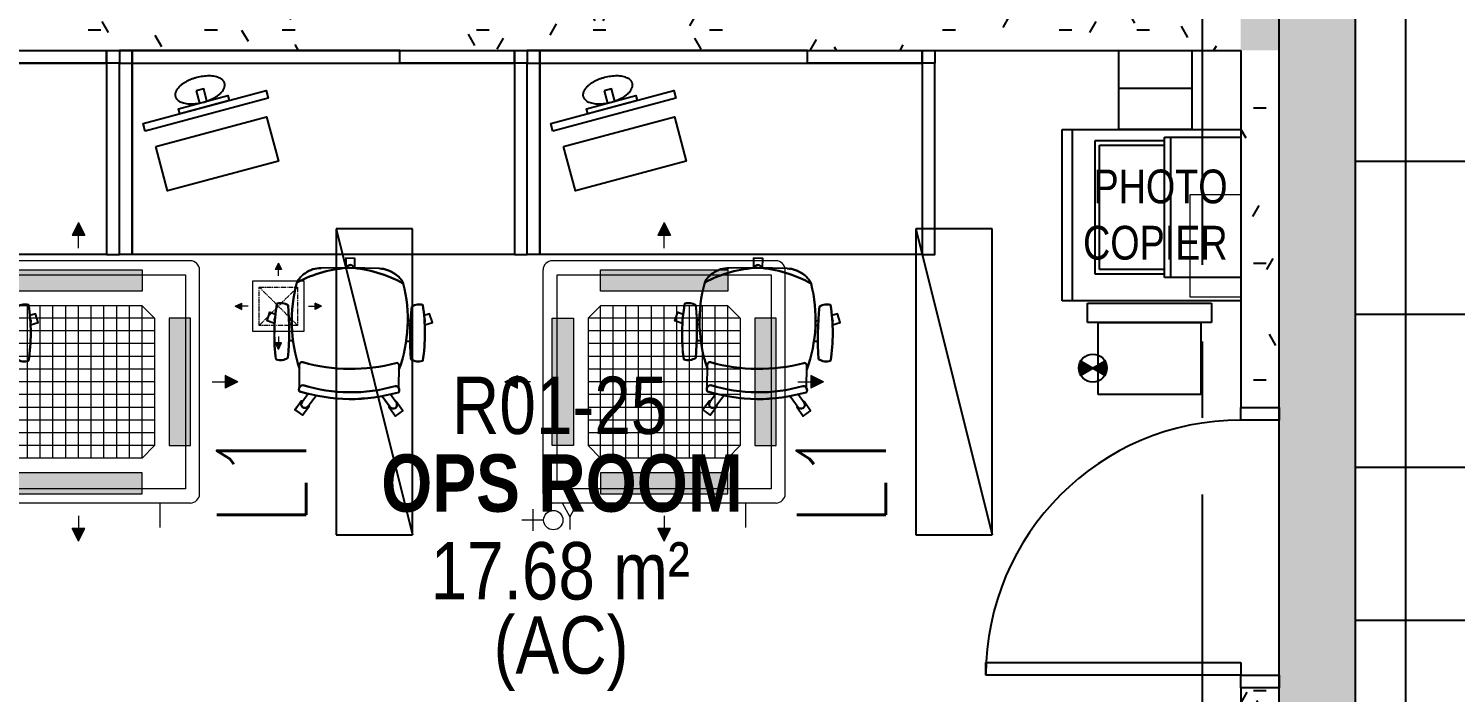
# Model space of a CAD drawing. Header units: millimetres. Extents: x -92759 to 184353, y -15225 to 86714.
# Drawn here: x -65139 to -59541, y 52723 to 55327 of the extents above; entities that cross this region are included whole.
import ezdxf

# ---------------------------------------------------------------- set-up
doc = ezdxf.new("R2010")
doc.units = ezdxf.units.MM
doc.linetypes.add('CENTER2', pattern=[28.575, 19.05, -3.175, 3.175, -3.175])
doc.linetypes.add('IDA - Grid Line', pattern=[2100, 1200, -300, 300, -300])
for name, color, linetype in [('0-1', 9, 'Continuous'), ('0-L21-Low Bay Light', 1, 'Continuous'), ('0-Motion Sensor', 1, 'Continuous'), ('A-_DOOR----_E', 8, 'Continuous'), ('A-_FURT----_E', 9, 'Continuous'), ('A-_FURT----_E-1', 8, 'Continuous'), ('A-_ROOMNAME_A', 8, 'Continuous'), ('A-_WALL----_H-1', 9, 'Continuous'), ('A-_WALLPRTN_E', 8, 'Continuous'), ('A-PATT-CONC', 8, 'Continuous'), ('E-legend', 1, 'Continuous'), ('HF', 7, 'Continuous'), ('M-ACMV_FCU', 5, 'Continuous')]:
    doc.layers.add(name, color=color, linetype=linetype)
for name, color, linetype, true_color in [('1599_FURN_RHH_BLK8 _NEW__1ST STY_dwg _2_-1', 7, 'Continuous', 0xaaaaaa), ('A-_FURN--3', 7, 'Continuous', 0xaaaaaa), ('A-_FURN--4', 7, 'Continuous', 0xaaaaaa), ('S-_ANOTGRID_E-1', 9, 'IDA - Grid Line', 0x808080)]:
    doc.layers.add(name, color=color, linetype=linetype, true_color=true_color)
for name, color, linetype, lineweight in [('A--', 134, '500-1-RP', 25), ('HFI 9MM FPB', 94, 'Continuous', 5), ('M-ACMV_CDP', 190, 'DRAIN_PIPE', 25), ('M-ACMV_Control Panel', 7, 'Continuous', 25), ('M-ACMV_FAD', 3, 'Continuous', 18), ('M-ACMV_FAG', 3, 'Continuous', 25), ('M-ACMV_FCU-3', 86, 'Continuous', 9), ('M-ACMV_PWR', 1, 'REFRIGERANT', 25), ('M-ACMV_REF_PIPE', 134, '500-1-RP', 25)]:
    doc.layers.add(name, color=color, linetype=linetype, lineweight=lineweight)
doc.styles.add('Arial Narrow_2', font='ARIALN.TTF', dxfattribs={"height": 225})
doc.styles.add('Arial Narrow_B_1', font='ARIALNB.TTF', dxfattribs={"height": 300})
doc.styles.add('Arial_3', font='arial.ttf', dxfattribs={"width": 0.8, "height": 270})
doc.styles.get("Standard").update_dxf_attribs({"font": 'arial.ttf'})
doc.styles.add('T3', font='simplex.shx', dxfattribs={"width": 0.7, "height": 300})
doc.linetypes.add('500-1-RP', pattern='A,0.75,-0.5,0.75,-0.5,0.75,-0.5,0.75,-1.7,["RP",Standard,S=1,R=0,X=-1,Y=-0.5],-1.7', length=7.9)
doc.linetypes.add('DRAIN_PIPE', pattern='A,0.5,-0.2,["D",Standard,S=0.1,R=0,X=-0.1,Y=-0.05],-0.25', length=0.95)
doc.linetypes.add('REFRIGERANT', pattern='A,15,-5.08,["R",Standard,S=2.54,R=0,X=-2.54,Y=-1.27],-5.08', length=25.16)
pattern_1 = [(0, (-11870.95, 40538.29), (609.6, 152.4), [50.292, -406.908, 50.292, -406.908, -2438.4]), (0, (-11870.95, 40538.29), (609.6, 152.4), [-914.4, 50.292, -864.108, 50.292, -406.908, -1066.8]), (0, (-11870.95, 40538.29), (609.6, 152.4), [-2286, 50.292, -254.508, 50.292, -711.708]), (120, (-11642.35, 40614.49), (-436.7823, 451.7291), [50.292, -406.908, 50.292, -406.908, -2438.4]), (120, (-11642.35, 40614.49), (-436.7823, 451.7291), [-914.4, 50.292, -864.108, 50.292, -406.908, -1066.8]), (120, (-11642.35, 40614.49), (-436.7823, 451.7291), [-2286, 50.292, -254.508, 50.292, -711.708]), (240, (-11566.15, 40919.29), (-172.8177, -604.1291), [50.292, -406.908, 50.292, -406.908, -2438.4]), (240, (-11566.15, 40919.29), (-172.8177, -604.1291), [-914.4, 50.292, -864.108, 50.292, -406.908, -1066.8]), (240, (-11566.15, 40919.29), (-172.8177, -604.1291), [-2286, 50.292, -254.508, 50.292, -711.708])]

# ---------------------------------------------------------------- blocks, each defined once
blk = doc.blocks.new('IDA - F - Single - Swing1 - 1100L X 2200H -TD-03-10510365-BLK8_RHH_1ST STOREY PLAN')
at = {"layer": 'A-_DOOR----_E'}
for p, q in [((-550, 75), (-500, 75)), ((-500, 75), (-500, -75)), ((500, 75), (550, 75)), ((500, -75), (500, 75)), ((-500, -75), (-550, -75)), ((450, -75), (500, -75)), ((450, -1075), (450, -75)), ((500, -75), (500, -1075)), ((550, -75), (500, -75)), ((500, -1075), (450, -1075))]:
    blk.add_line(p, q, dxfattribs=at)
blk.add_arc((500, -75), 1000, 180, 270, dxfattribs=at)
blk = doc.blocks.new('1599_FURN_RHH_BLK8 _NEW__1ST STY_dwg_w-10346290-BLK8_RHH_1ST STOREY PLAN')
at = {"layer": 'A-_FURN--4'}
for p, q in [((-29062.1, -19296.9), (-29127.2, -19363.7)), ((-29017.8, -19263.6), (-29023.8, -19304.2)), ((-28996.5, -19321.2), (-28989.6, -19268.2)), ((-29222.7, -19401.5), (-29211.5, -19412.4)), ((-29280.7, -19460), (-29270.3, -19465.2)), ((-29266.8, -19446.7), (-29259.2, -19454)), ((-28755.5, -19492.2), (-28809.4, -19501.4)), ((-28791.4, -19527.9), (-28751.2, -19520.4)), ((-28782, -19567.1), (-28846.4, -19634.6)), ((-28880.8, -19731.3), (-28892, -19720.5)), ((-28937.1, -19791.4), (-28942.6, -19781.2)), ((-28924.4, -19777), (-28931.9, -19769.7))]:
    blk.add_line(p, q, dxfattribs=at)
at = {"layer": 'A-_FURN--4', "flags": 128}
for points in [[(-28990.1, -19271.6), (-28985.9, -19272.2), (-28979.7, -19228.8), (-29015.2, -19224), (-29021.2, -19267.8), (-29018.5, -19268.1)], [(-29309.3, -19409.3), (-29337.6, -19395.5), (-29353.1, -19427.7), (-29332.6, -19437.6)], [(-28754.6, -19521), (-28753.8, -19525.1), (-28710.7, -19517.6), (-28717, -19482.4), (-28760.5, -19490.2), (-28760, -19492.9)], [(-29332, -19691.8), (-29251.1, -19773.2), (-29167, -19851)], [(-29263.7, -19760.5), (-29289.6, -19787.3), (-29263.8, -19812), (-29238.1, -19785.2)], [(-28885.4, -19818.2), (-28870.6, -19845.9), (-28902.2, -19862.7), (-28912.9, -19842.5)]]:
    blk.add_lwpolyline(points, dxfattribs=at)
at = {"layer": 'A-_FURN--4'}
for centre, radius, start, end in [((-29003.7, -19265.9), 14.3, 350.7115, 170.6961), ((-28766.4, -19881), 719.2, 127.7241, 145.2771), ((-29230.1, -19360.2), 53.6, 11.3112, 63.7651), ((-29049.7, -19303), 15.5, 100.5071, 230.0736), ((-29335.6, -19851.2), 603.2, 45.4078, 62.7751), ((-29424, -19975.8), 781.8, 47.225, 61.6341), ((-28857.3, -19866), 575.5, 116.6491, 150.8181), ((-30078.9, -18611), 1165.3, 310.5042, 320.6635), ((-29120.9, -19369.9), 8.9, 135.7321, 247.9213), ((-29309.7, -19429.7), 14.3, 114.9121, 165.6601), ((-29439.4, -19960.7), 662.3, 45.575, 61.5841), ((-29326.1, -19860.4), 603.2, 29.2889, 46.6564), ((-29447.4, -19953.2), 781.8, 30.4296, 44.8392), ((-29311.6, -19445.3), 52.8, 209.5191, 258.5896), ((-29431.8, -19968), 662.3, 30.4797, 46.4892), ((-28753.4, -19506.3), 14.3, 278.7116, 98.6961), ((-29279.9, -19613.3), 84.6, 160.6961, 194.6571), ((-28879.1, -19432.7), 504.3, 197.6201, 222.4649), ((-28788.6, -19554.9), 15.5, 221.9906, 351.5571), ((-29259.7, -19617.8), 103.5, 189.3971, 225.6545), ((-29358.1, -19382.9), 575.5, 301.2463, 335.4155), ((-28852.8, -19628.4), 8.9, 204.1431, 316.3322), ((-28060, -20558.5), 1165.3, 131.4011, 141.5601), ((-28839.2, -19737.3), 53.6, 28.2996, 80.7531), ((-29376.4, -19292.7), 719.2, 306.7869, 324.3403), ((-29248.4, -19771.4), 14.3, 147.6691, 304.5142), ((-28924.3, -19389.1), 504.3, 229.5993, 254.4443), ((-29095.6, -19776.1), 103.5, 226.4097, 262.6673), ((-29090.4, -19796.1), 84.6, 257.4071, 291.3682), ((-28921.4, -19821.8), 52.8, 193.4741, 242.5451), ((-28905.8, -19819.3), 14.3, 286.4042, 337.1524)]:
    blk.add_arc(centre, radius, start, end, dxfattribs=at)
blk = doc.blocks.new('1599_FURN_RHH_BLK8 _NEW__1ST STY_dwg_A$C569B7DDA-10346291-BLK8_RHH_1ST STOREY PLAN')
at = {"layer": 'A-_FURN--4'}
for p, q in [((159.2, 527), (168.1, 521.3)), ((169, 543.5), (176.4, 534.6)), ((125.3, 473.7), (138.4, 465.3)), ((60.3, 293.5), (110.4, 372.1)), ((570.2, 285), (559.1, 288.1)), ((38, 242.7), (76.1, 257.8)), ((99, 235.1), (48.9, 216.3)), ((524.7, 216.4), (511.6, 224.9)), ((559.2, 269.3), (550.3, 275)), ((387.4, 82.7), (438.4, 160.8)), ((320.5, 39.7), (317.2, 94.3)), ((347.2, 82.8), (349, 42))]:
    blk.add_line(p, q, dxfattribs=at)
at = {"layer": 'A-_FURN--4', "flags": 128}
for points in [[(382.9, 646.6), (480.6, 586.5), (575.6, 522.4)], [(465.4, 595.8), (485.5, 627.2), (515.5, 607.8), (495.3, 576.6)], [(113.1, 559.8), (93.1, 584.2), (120.9, 606.7), (135.3, 589)], [(52.2, 217.5), (53.6, 213.6), (12.8, 197.7), (0, 231.1), (41.3, 247), (42.2, 244.4)], [(608.2, 240.9), (638.6, 232.8), (647.6, 267.4), (625.6, 273.1)], [(348.9, 45.4), (353, 45.6), (355.6, 1.9), (319.9, 0), (317.5, 44.2), (320.3, 44.3)]]:
    blk.add_lwpolyline(points, dxfattribs=at)
at = {"layer": 'A-_FURN--4'}
for centre, radius, start, end in [((696.6, 139.4), 719.2, 137.9638, 155.5168), ((661.1, 224.4), 575.5, 132.4228, 166.5918), ((147.6, 570.3), 52.8, 24.6513, 73.7218), ((318.4, 577.9), 84.6, 88.5838, 122.5448), ((234.4, 146.4), 504.3, 60.776, 85.6208), ((327.4, 559.3), 103.5, 57.5864, 93.8438), ((-840.3, 1126.1), 1165.3, 322.5775, 332.7367), ((132.9, 564.9), 14.3, 117.5808, 168.3288), ((479.4, 583.5), 14.3, 338.7267, 135.5718), ((181.6, 180.4), 504.3, 28.7966, 53.6416), ((519, 435.8), 103.5, 20.5736, 56.8312), ((539.7, 435.3), 84.6, 351.8727, 25.8338), ((83.4, 471.5), 53.6, 219.4758, 271.9297), ((76.2, 601.2), 575.5, 307.8254, 341.9946), ((117.9, 367.3), 8.9, 35.3196, 147.5088), ((620, 812.7), 662.3, 221.6568, 237.6659), ((69.1, 282.8), 15.5, 53.1673, 182.7338), ((638.2, 801.2), 781.8, 221.6068, 236.0159), ((537.2, 686.6), 603.2, 220.4658, 237.8331), ((1517.9, -393.1), 1165.3, 141.6808, 151.8398), ((-15.9, 598.4), 719.2, 318.9006, 336.4541), ((603.4, 276.6), 52.8, 40.6958, 89.7668), ((43.5, 229.5), 14.3, 112.5448, 292.5294), ((628.9, 807), 662.3, 236.7517, 252.7612), ((604.6, 261), 14.3, 306.0885, 356.8367), ((548.3, 679.5), 603.2, 236.5845, 253.952), ((430.9, 165.7), 8.9, 326.9087, 79.0978), ((610.9, 818.8), 781.8, 238.4017, 252.8113), ((540, 177.3), 53.6, 202.4878, 254.9413), ((374.1, 86.3), 15.5, 291.6838, 61.2503), ((334.8, 40.9), 14.3, 184.5448, 4.5293)]:
    blk.add_arc(centre, radius, start, end, dxfattribs=at)
at = {"extrusion": (0, 0, -1), "zscale": -1, "rotation": 256.7590890171995}
blk.add_blockref('1599_FURN_RHH_BLK8 _NEW__1ST STY_dwg_w-10346290-BLK8_RHH_1ST STOREY PLAN', (12067.1, -32416), dxfattribs=at)
blk.add_blockref('1599_FURN_RHH_BLK8 _NEW__1ST STY_dwg_w-10346290-BLK8_RHH_1ST STOREY PLAN', (12067.1, -32416), dxfattribs=at)
blk.add_blockref('1599_FURN_RHH_BLK8 _NEW__1ST STY_dwg_w-10346290-BLK8_RHH_1ST STOREY PLAN', (12067.1, -32416), dxfattribs=at)
blk = doc.blocks.new('1599_FURN_RHH_BLK8 _NEW__1ST STY_dwg_MONITOR-10346286-BLK8_RHH_1ST STOREY PLAN')
at = {"layer": 'A-_FURN--4', "flags": 128}
for points in [[(-100, 250), (-70, 250), (-70, -250), (-100, -250)], [(-70, 100), (-50, 100), (-50, -100), (-70, -100)], [(0, 15), (-50, 15), (-50, -15), (0, -15)]]:
    blk.add_lwpolyline(points, close=True, dxfattribs=at)
at = {"layer": 'A-_FURN--4'}
for points in [[(0, 100), (-50, 100), (-50, 0)], [(50, 0), (50, 100), (0, 100)], [(-50, 0), (-50, -100), (0, -100)], [(0, -100), (50, -100), (50, 0)]]:
    blk.add_rational_spline(points, [1, 0.707106781187, 1], degree=2, dxfattribs=at)
blk = doc.blocks.new('printer - printer-4201008-BLK2 - 2ND STOREY WALL SETTING OUT')
at = {"layer": 'A-_FURT----_E', "color": 8}
for p, q in [((0, 0), (0, 700.3)), ((0, 700.3), (670.8, 700.3)), ((670.8, 700.3), (670.8, 0)), ((0, 659.9), (670.8, 659.9)), ((-86, 114.8), (-86, 601.2)), ((-86, 601.2), (-10.1, 601.2)), ((-10.1, 601.2), (-10.1, 114.8)), ((104.3, 300.1), (104.3, 571.3)), ((104.3, 571.3), (627.8, 571.3)), ((627.8, 571.3), (627.8, 300.1)), ((-367.9, 157), (-367.9, 559.4)), ((-367.9, 559.4), (-86, 559.4)), ((-86, 559.4), (-86, 157)), ((121.9, 300.1), (121.9, 553.8)), ((121.9, 553.8), (610.2, 553.8)), ((610.2, 553.8), (610.2, 300.1)), ((670.8, 192.2), (670.8, 478.2)), ((670.8, 478.2), (981.5, 478.2)), ((831.6, 192.2), (831.6, 478.2)), ((981.5, 478.2), (981.5, 192.2)), ((90.5, 0), (90.5, 299.9)), ((90.5, 299.9), (641.6, 299.9)), ((641.6, 299.9), (641.6, 0)), ((641.6, 275.2), (90.5, 275.2)), ((981.5, 192.2), (670.8, 192.2)), ((-86, 157), (-367.9, 157)), ((-10.1, 114.8), (-86, 114.8)), ((670.8, 0), (0, 0))]:
    blk.add_line(p, q, dxfattribs=at)
blk = doc.blocks.new('1599_FURN_RHH_BLK8 _NEW__1ST STY_dwg _2_-10346281-BLK8_RHH_1ST STOREY PLAN')
at = {"layer": 'A-_FURN--3', "flags": 128}
for points in [[(-29162.2, -24477.2), (-28727.5, -24360.8), (-28680.9, -24534.6), (-29115.6, -24651.1)], [(-27562.2, -24477.2), (-27127.5, -24360.8), (-27080.9, -24534.6), (-27515.6, -24651.1)]]:
    blk.add_lwpolyline(points, close=True, dxfattribs=at)
at = {"layer": 'A-_FURN--4', "flags": 128}
for points in [[(-29805, -24150), (-29805, -24100), (-29355, -24100), (-29355, -24150)], [(-29305, -24150), (-29355, -24150), (-29355, -24100), (-29305, -24100)], [(-29305, -24150), (-29255, -24150), (-29255, -24100), (-29305, -24100)], [(-28205, -24150), (-28205, -24100), (-29255, -24100), (-29255, -24150)], [(-28205, -24150), (-28205, -24100), (-27755, -24100), (-27755, -24150)], [(-27705, -24150), (-27755, -24150), (-27755, -24100), (-27705, -24100)], [(-27705, -24150), (-27655, -24150), (-27655, -24100), (-27705, -24100)], [(-26605, -24150), (-26605, -24100), (-27655, -24100), (-27655, -24150)], [(-26605, -24150), (-26605, -24100), (-26155, -24100), (-26155, -24150)], [(-26105, -24150), (-26155, -24150), (-26155, -24100), (-26105, -24100)], [(-29355, -24900), (-30855, -24900), (-30855, -24150), (-29355, -24150)], [(-29305, -24150), (-29355, -24150), (-29355, -24900), (-29305, -24900)], [(-29305, -24150), (-29255, -24150), (-29255, -24900), (-29305, -24900)], [(-27755, -24900), (-29255, -24900), (-29255, -24150), (-27755, -24150)], [(-27705, -24150), (-27755, -24150), (-27755, -24900), (-27705, -24900)], [(-27705, -24150), (-27655, -24150), (-27655, -24900), (-27705, -24900)], [(-26155, -24900), (-27655, -24900), (-27655, -24150), (-26155, -24150)], [(-26105, -24150), (-26155, -24150), (-26155, -24900), (-26105, -24900)]]:
    blk.add_lwpolyline(points, close=True, dxfattribs=at)
at = {"rotation": 105.0000000002767}
for p in [(-28988.8, -24254.8), (-27388.8, -24254.8)]:
    blk.add_blockref('1599_FURN_RHH_BLK8 _NEW__1ST STY_dwg_MONITOR-10346286-BLK8_RHH_1ST STOREY PLAN', p, dxfattribs=at)
at = {"extrusion": (0, 0, -1), "zscale": -1, "rotation": 33.32418247473276}
for p in [(29866.4, -25706.2), (28319.9, -25706.2), (26719.9, -25706.2)]:
    blk.add_blockref('1599_FURN_RHH_BLK8 _NEW__1ST STY_dwg_A$C569B7DDA-10346291-BLK8_RHH_1ST STOREY PLAN', p, dxfattribs=at)
at = {"layer": 'A-_FURT----_E-1', "rotation": 90}
blk.add_blockref('printer - printer-4201008-BLK2 - 2ND STOREY WALL SETTING OUT', (-24905.1, -25081.5), dxfattribs=at)
at = {"color": 252, "true_color": 0x939598, "insert": (-24956.8, -24567.2), "char_height": 132.37, "attachment_point": 3, "style": 'Arial_3'}
blk.add_mtext_dynamic_manual_height_columns('PHOTO\\PCOPIER', width=583.17, gutter_width=0.588, heights=[0], dxfattribs=at)
blk = doc.blocks.new('A$Cb2bf8f38')
at = {"layer": 'A-_WALL----_H-1'}
h = blk.add_hatch(dxfattribs=at)
h.set_pattern_fill('FP_1', color=256, style=0, pattern_type=2)
h.set_pattern_definition(pattern_1)
h.paths.add_polyline_path([(-17450, 22700), (-17300, 22700), (-17300, 22900.7), (-17450, 22900.7), (-17450, 22850)])
h.paths.add_polyline_path([(-17437.1, 24000.7), (-17300, 24000.7), (-17300, 25343.7), (-17450, 25343.7), (-17450, 24000.7)])
h.paths.add_polyline_path([(-17300, 26443.7), (-17300, 26800), (-17450, 26800), (-17450, 26443.7), (-17375, 26443.7)])
h.paths.add_polyline_path([(-17375, 28400), (-17300, 28400), (-17300, 28500), (-17450, 28500), (-17450, 28400), (-17437.1, 28400)])
h.paths.add_polyline_path([(-17391.7, 29100), (-17300, 29100), (-17300, 34000), (-17450, 34000), (-17450, 29100), (-17437.1, 29100)])
h.paths.add_polyline_path([(-17450, 35600), (-17300, 35600), (-17300, 37500), (-17450, 37500)])
h = blk.add_hatch(dxfattribs=at)
h.set_pattern_fill('FP_1', color=256, style=0, pattern_type=2)
h.set_pattern_definition(pattern_1)
h.paths.add_polyline_path([(-17450, 22700), (-17450, 22850), (-24249.9, 22850), (-24249.9, 22700), (-18991.8, 22700)])
h = blk.add_hatch(dxfattribs=at)
h.set_pattern_fill('FP_1', color=256, style=0, pattern_type=2)
h.set_pattern_definition(pattern_1)
h.paths.add_polyline_path([(-17375, 20100), (-17300, 20100), (-17300, 20200), (-17450, 20200), (-17450, 20100), (-17437.1, 20100)])
h.paths.add_polyline_path([(-17375, 21300), (-17300, 21300), (-17300, 22700), (-17450, 22700), (-17450, 21300), (-17437.1, 21300)])
at = {"layer": 'A-_WALLPRTN_E'}
for p, q in [((-17300, 21300), (-17300, 22900.7)), ((-24249.9, 22700), (-17450, 22700)), ((-17450, 22700), (-17450, 21300)), ((-17450, 21300), (-17300, 21300)), ((-17450, 20200), (-17450, 20100)), ((-17300, 20200), (-17450, 20200)), ((-17300, 20100), (-17300, 20200))]:
    blk.add_line(p, q, dxfattribs=at)
at = {"layer": 'S-_ANOTGRID_E-1'}
blk.add_line((-17600, -20141.4), (-17600, 53272.8), dxfattribs=at)
at = {"layer": '1599_FURN_RHH_BLK8 _NEW__1ST STY_dwg _2_-1'}
blk.add_blockref('1599_FURN_RHH_BLK8 _NEW__1ST STY_dwg _2_-10346281-BLK8_RHH_1ST STOREY PLAN', (7455.1, 46800), dxfattribs=at)
at = {"layer": 'A-_DOOR----_E', "rotation": 269.9999999999999}
blk.add_blockref('IDA - F - Single - Swing1 - 1100L X 2200H -TD-03-10510365-BLK8_RHH_1ST STOREY PLAN', (-17375, 20750), dxfattribs=at)
at = {"layer": 'A-_ROOMNAME_A', "char_height": 225, "attachment_point": 1}
for s, insert, width, style in [('R01-25', (-20545.1, 21420.6), 1058.227, 'Arial Narrow_2'), ('OPS ROOM', (-20822.6, 21115.8), 1731.645, 'Arial Narrow_B_1'), ('17.68 m²', (-20629.1, 20771.7), 1262.658, 'Arial Narrow_2'), ('(AC)', (-20381.6, 20480.7), 661.392, 'Arial Narrow_2')]:
    blk.add_mtext(s, dxfattribs=dict(at, insert=insert, width=width, style=style))
blk = doc.blocks.new('RCP_B8L1')
at = {"layer": 'A-PATT-CONC'}
h = blk.add_hatch(dxfattribs=at)
h.set_pattern_fill('ANSI37', color=256, scale=189, angle=45)
h.set_pattern_definition([(90, (-3329.05, 499461.7), (-600.075, 0), []), (180, (-3329.05, 499461.7), (-6e-14, -600.075), [])])
h.paths.add_polyline_path([(-5129.04966, 499461.70958), (-3329.04966, 499461.70958), (-3329.04966, 465261.70958), (-5129.04966, 465261.70958), (-5129.04966, 497661.70958)])
at = {"layer": 'HFI 9MM FPB'}
h = blk.add_hatch(dxfattribs=at)
h.set_pattern_fill('ANSI33', color=256, scale=50)
h.set_pattern_definition([(45, (-300000, 500000), (-224.5064, 224.5064), []), (45, (-299775.5, 500000), (-224.5064, 224.5064), [158.75, -79.375])])
h.paths.add_polyline_path([(-5429.05312, 464761.70958), (-5429.05312, 497561.70958), (-6479.04966, 497561.70958), (-6479.04966, 499961.70958), (-3029.04966, 499961.70958), (-3029.05312, 482711.70958), (-2429.04966, 482711.70958), (-2429.04966, 481511.70958), (-3029.04966, 481511.70958), (-3029.04966, 475336.70967), (-2679.04966, 475336.70967), (-2679.04966, 464761.70958)])
h.paths.add_polyline_path([(-5129.04966, 499461.70958), (-3329.04966, 499461.70958), (-3329.04966, 465261.70958), (-5129.04966, 465261.70958), (-5129.04966, 497661.70958)], flags=16)
at = {"layer": 'HF'}
for points in [[(-5429.05312, 464761.70958), (-5429.05312, 497561.70958), (-6479.04966, 497561.70958), (-6479.04966, 499961.70958), (-3029.04966, 499961.70958), (-3029.05312, 482711.70958), (-2429.04966, 482711.70958), (-2429.04966, 481511.70958), (-3029.04966, 481511.70958), (-3029.04966, 475336.70967), (-2679.04966, 475336.70967), (-2679.04966, 464761.70958)], [(-5129.04966, 499461.70958), (-3329.04966, 499461.70958), (-3329.04966, 465261.70958), (-5129.04966, 465261.70958), (-5129.04966, 497661.70958)]]:
    blk.add_lwpolyline(points, close=True, dxfattribs=at)
blk = doc.blocks.new('Motion Sensor')
at = {"layer": 'E-legend', "lineweight": 25}
h = blk.add_hatch(color=256, dxfattribs=at)
h.dxf.hatch_style = 1
h.paths.add_polyline_path([(10021, -17121.6), (9973.3, -17094.1, 0.131652), (9965.9, -17121.6, 0.131652), (9973.3, -17149.1)])
h = blk.add_hatch(color=256, dxfattribs=at)
h.dxf.hatch_style = 1
h.paths.add_polyline_path([(10068.6, -17094.1), (10021, -17121.6), (10068.6, -17149.1, 0.131652), (10076, -17121.6, 0.131652)])
for p, q in [((9973.3, -17094.1), (10068.6, -17149.1)), ((9973.3, -17149.1), (10068.6, -17094.1))]:
    blk.add_line(p, q, dxfattribs=at)
blk.add_circle((10021, -17121.6), 55, dxfattribs=at)
blk = doc.blocks.new('L1')
at = {"layer": 'E-legend', "lineweight": 25}
for p, q in [((-1200, 0), (-1200, -300)), ((0, 0), (-1200, 0)), ((0, 0), (-1200, -300)), ((0, -300), (0, 0)), ((-1200, -300), (0, -300))]:
    blk.add_line(p, q, dxfattribs=at)
at = {"layer": 'E-legend', "lineweight": 25, "style": 'T3', "width": 0.7}
blk.add_text('L1', height=350, dxfattribs=at).set_placement((-1164.1, 117.3))
blk = doc.blocks.new('EL_B8_L1_R4')
at = {"layer": '0-L21-Low Bay Light', "color": 7, "rotation": 90}
for p in [(-10207, -18558.3), (-7932.1, -18558.3)]:
    blk.add_blockref('L1', p, dxfattribs=at)
at = {"layer": '0-Motion Sensor'}
blk.add_blockref('Motion Sensor', (-17258.5, -1982.6), dxfattribs=at)
blk = doc.blocks.new('A$C9dcc8b2b')
at = {"layer": 'M-ACMV_FAG', "lineweight": 5}
h = blk.add_hatch(color=3, dxfattribs=at)
h.dxf.hatch_style = 1
h.paths.add_polyline_path([(-12.6, 143.9), (12.6, 143.9), (0, 169)])
h = blk.add_hatch(color=3, dxfattribs=at)
h.dxf.hatch_style = 1
h.paths.add_polyline_path([(-169, 0), (-143.9, -12.6), (-143.9, 12.6)])
h = blk.add_hatch(color=3, dxfattribs=at)
h.dxf.hatch_style = 1
h.paths.add_polyline_path([(143.9, 12.6), (143.9, -12.6), (169, 0)])
h = blk.add_hatch(color=3, dxfattribs=at)
h.dxf.hatch_style = 1
h.paths.add_polyline_path([(0, -169), (12.6, -143.9), (-12.6, -143.9)])
at = {"layer": 'M-ACMV_FAD', "color": 3, "lineweight": 5}
blk.add_lwpolyline([(-99.5, 99.5), (99.5, 99.5), (99.5, -99.5), (-99.5, -99.5)], close=True, dxfattribs=at)
at = {"layer": 'M-ACMV_FAG', "color": 3, "lineweight": 5}
for p, q in [((0, 169), (-12.6, 143.9)), ((0, 169), (12.6, 143.9)), ((12.6, 143.9), (-12.6, 143.9)), ((0, 118.8), (0, 143.9)), ((-169, 0), (-143.9, 12.6)), ((-169, 0), (-143.9, -12.6)), ((-143.9, -12.6), (-143.9, 12.6)), ((-118.8, 0), (-143.9, 0)), ((118.8, 0), (143.9, 0)), ((143.9, -12.6), (143.9, 12.6)), ((169, 0), (143.9, 12.6)), ((169, 0), (143.9, -12.6)), ((12.6, -143.9), (-12.6, -143.9)), ((0, -169), (-12.6, -143.9)), ((0, -118.8), (0, -143.9)), ((0, -169), (12.6, -143.9))]:
    blk.add_line(p, q, dxfattribs=at)
at = {"layer": 'M-ACMV_FAG', "color": 3, "linetype": 'CENTER2', "lineweight": 5}
for p, q in [((-75, -75), (75, 75)), ((75, -75), (-75, 75))]:
    blk.add_line(p, q, dxfattribs=at)
blk.add_lwpolyline([(-75, 75), (75, 75), (75, -75), (-75, -75)], close=True, dxfattribs=at)
blk = doc.blocks.new('A$Ca8a76259')
at = {"layer": 'M-ACMV_FCU', "lineweight": 0}
h = blk.add_hatch(color=256, dxfattribs=at)
h.dxf.hatch_style = 1
h.paths.add_polyline_path([(0, 625), (-25, 575), (25, 575)])
h = blk.add_hatch(color=256, dxfattribs=at)
h.dxf.hatch_style = 1
h.paths.add_polyline_path([(250, 356), (250, 439), (-250, 439), (-250, 356)])
h.paths.add_polyline_path([(356, -250), (439, -250), (439, 250), (356, 250)])
h.paths.add_polyline_path([(-356, 250), (-439, 250), (-439, -250), (-356, -250)])
h.paths.add_polyline_path([(-250, -356), (-250, -439), (250, -439), (250, -356)])
h = blk.add_hatch(color=256, dxfattribs=at)
h.dxf.hatch_style = 1
h.paths.add_polyline_path([(-625, 0), (-575, -25), (-575, 25)])
h = blk.add_hatch(color=256, dxfattribs=at)
h.dxf.hatch_style = 1
h.paths.add_polyline_path([(625, 0), (575, 25), (575, -25)])
h = blk.add_hatch(color=256, dxfattribs=at)
h.dxf.hatch_style = 1
h.paths.add_polyline_path([(0, -625), (25, -575), (-25, -575)])
for p, q in [((0, 625), (-25, 575)), ((0, 625), (25, 575)), ((-25, 575), (25, 575)), ((0, 525), (0, 575)), ((439, 475), (-439, 475)), ((439, 475), (439, 475)), ((-475, 439), (-475, -439)), ((475, 439), (475, 439)), ((475, 439), (475, -439)), ((-298.5, 250), (-250, 298.5)), ((-250, 298.5), (250, 298.5)), ((-250, 298.5), (-250, -298.5)), ((-200, 298.5), (-200, -298.5)), ((-150, 298.5), (-150, -298.5)), ((-100, 298.5), (-100, -298.5)), ((-50, 298.5), (-50, -298.5)), ((0, 298.5), (0, -298.5)), ((50, 298.5), (50, -298.5)), ((100, 298.5), (100, -298.5)), ((150, 298.5), (150, -298.5)), ((200, 298.5), (200, -298.5)), ((250, 298.5), (298.5, 250)), ((250, 298.5), (250, -298.5)), ((-298.5, 250), (-298.5, -250)), ((298.5, 250), (-298.5, 250)), ((298.5, 250), (298.5, -250)), ((298.5, 200), (-298.5, 200)), ((298.5, 150), (-298.5, 150)), ((298.5, 100), (-298.5, 100)), ((-625, 0), (-575, 25)), ((-625, 0), (-575, -25)), ((-575, -25), (-575, 25)), ((-525, 0), (-575, 0)), ((298.5, 50), (-298.5, 50)), ((298.5, 0), (-298.5, 0)), ((525, 0), (575, 0)), ((575, 25), (575, -25)), ((625, 0), (575, 25)), ((625, 0), (575, -25)), ((298.5, -50), (-298.5, -50)), ((298.5, -100), (-298.5, -100)), ((298.5, -150), (-298.5, -150)), ((298.5, -200), (-298.5, -200)), ((-250, -298.5), (-298.5, -250)), ((298.5, -250), (-298.5, -250)), ((250, -298.5), (298.5, -250)), ((-250, -298.5), (250, -298.5)), ((439, -475), (-439, -475)), ((0, -525), (0, -575)), ((25, -575), (-25, -575)), ((0, -625), (-25, -575)), ((0, -625), (25, -575))]:
    blk.add_line(p, q, dxfattribs=at)
for points in [[(420, 420), (420, -420), (-420, -420), (-420, 420)], [(-250, 356), (250, 356), (250, 439), (-250, 439)], [(-356, 250), (-356, -250), (-439, -250), (-439, 250)], [(356, 250), (356, -250), (439, -250), (439, 250)], [(-250, -356), (250, -356), (250, -439), (-250, -439)]]:
    blk.add_lwpolyline(points, close=True, dxfattribs=at)
for centre, start, end in [((-439, 439), 90, 180), ((439, 439), 0, 90), ((-439, -439), 180, 270), ((439, -439), 270, 0)]:
    blk.add_arc(centre, 36, start, end, dxfattribs=at)
blk = doc.blocks.new('SSO')
at = {"layer": 'M-ACMV_PWR', "linetype": 'ByBlock', "lineweight": 5}
for p, q in [((1064820.3, 20828.3), (1064720.3, 20828.3)), ((1064770.3, 20778.3), (1064770.3, 20878.3))]:
    blk.add_line(p, q, dxfattribs=at)
blk.add_circle((1064770.3, 20733.6), 44.6, dxfattribs=at)
blk.add_circle((1064770.3, 20733.6), 44.6, dxfattribs=at)
blk = doc.blocks.new('A$C81577ca4')
at = {"layer": 'A--', "lineweight": 0, "ltscale": 0.75}
for p, q in [((19, -95), (-36, -125)), ((-36, -125), (-86, -125)), ((19, -155), (-36, -125))]:
    blk.add_line(p, q, dxfattribs=at)
blk = doc.blocks.new('FCU-3')
at = {"layer": 'M-ACMV_CDP', "lineweight": 5}
blk.add_line((443044.4, -43086.7), (443044.4, -43182.8), dxfattribs=at)
at = {"layer": 'M-ACMV_FCU', "lineweight": 5, "rotation": 269.9999999999999}
blk.add_blockref('A$Ca8a76259', (442725.6, -42612.4), dxfattribs=at)
at = {"layer": 'M-ACMV_PWR', "color": 1, "linetype": 'ByBlock', "lineweight": 5, "xscale": 0.85, "yscale": 0.85, "zscale": 0.85, "rotation": 90}
blk.add_blockref('SSO', (459914.3, -948209.3), dxfattribs=at)
at = {"layer": 'M-ACMV_REF_PIPE', "lineweight": 5, "rotation": 90}
blk.add_blockref('A$C81577ca4', (442230.2, -43105.7), dxfattribs=at)
blk = doc.blocks.new('A$Ce886c8c0')
at = {"layer": 'M-ACMV_Control Panel', "lineweight": 5}
blk.add_lwpolyline([(200, -200), (200, 200), (0, 200), (0, -200)], close=True, dxfattribs=at)
blk.add_solid([(0, -200), (200, -200), (200, 200), (0, -200)], dxfattribs=at)
blk = doc.blocks.new('ACMV_B8L1_R9')
at = {"layer": 'M-ACMV_Control Panel', "lineweight": 5, "rotation": 179.9999999999999}
blk.add_blockref('A$Ce886c8c0', (229420, -55479.8), dxfattribs=at)
at = {"layer": 'M-ACMV_FAG'}
blk.add_blockref('A$C9dcc8b2b', (225643.8, -55716.7), dxfattribs=at)
at = {"layer": 'M-ACMV_FCU-3'}
for p in [(-217866.1, -13401), (-215568.1, -13401)]:
    blk.add_blockref('FCU-3', p, dxfattribs=at)

msp = doc.modelspace()

# ---------------------------------------------------------------- block references
at = {"layer": '0-1'}
msp.add_blockref('A$Cb2bf8f38', (-42933, 32541.2), dxfattribs=at)

# ---------------------------------------------------------------- next in the draw order: block references
at = {"color": 0}
msp.add_blockref('EL_B8_L1_R4', (-53725.9, 73099.6), dxfattribs=at)
at = {"layer": 'A-PATT-CONC', "color": 152, "true_color": 0x2776bb}
msp.add_blockref('RCP_B8L1', (-54804, -426920.5), dxfattribs=at)

# ---------------------------------------------------------------- next in the draw order: block references
at = {"layer": 'M-ACMV_FCU', "color": 5}
msp.add_blockref('ACMV_B8L1_R9', (-289803, 109954.6), dxfattribs=at)

doc.saveas('drawing.dxf')
